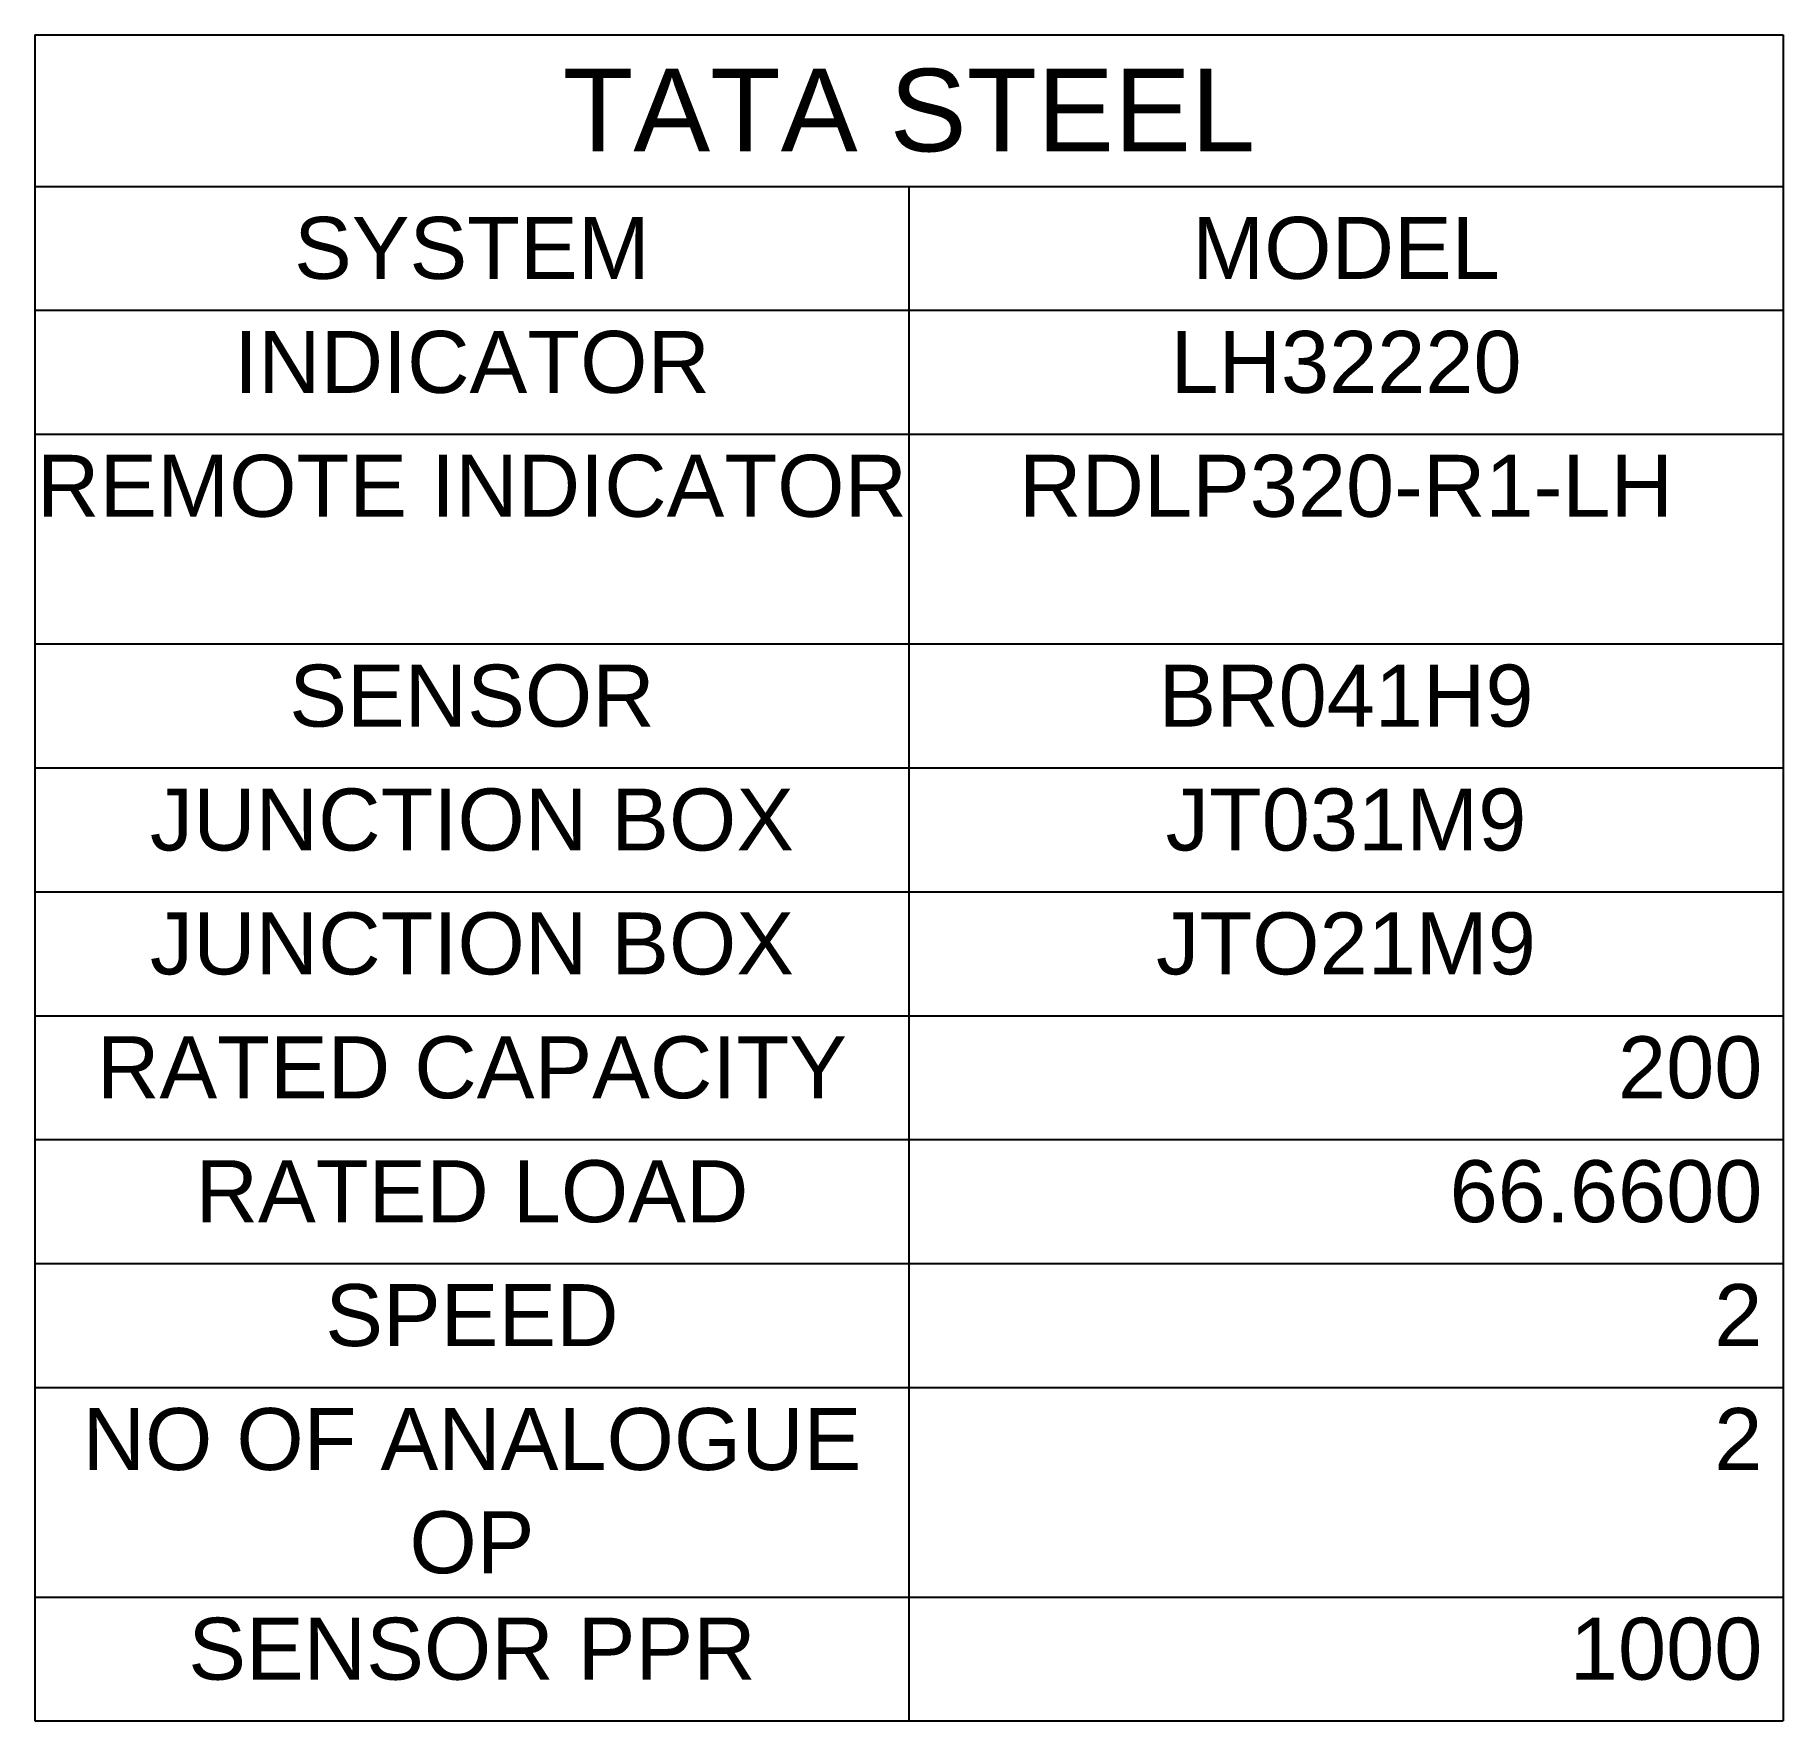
# Model space of a CAD drawing. Header units: millimetres. Extents: x 48 to 175, y 309 to 431.
import ezdxf

# ---------------------------------------------------------------- set-up
doc = ezdxf.new("R2010")
doc.units = ezdxf.units.MM
doc.styles.get("Standard").update_dxf_attribs({"font": 'arial.ttf'})

# ---------------------------------------------------------------- blocks, each defined once
blk = doc.blocks.new('*T1')
at = {"color": 0, "linetype": 'ByBlock', "lineweight": -2, "transparency": 16777216}
for p, q in [((0, 0), (127, 0)), ((0, 0), (0, -122.47)), ((127, 0), (127, -122.47)), ((0, -11), (127, -11)), ((63.5, -11), (63.5, -122.47)), ((0, -20), (127, -20)), ((0, -29), (127, -29)), ((0, -44.24), (127, -44.24)), ((0, -53.24), (127, -53.24)), ((0, -62.24), (127, -62.24)), ((0, -71.24), (127, -71.24)), ((0, -80.24), (127, -80.24)), ((0, -89.24), (127, -89.24)), ((0, -98.24), (127, -98.24)), ((0, -113.47), (127, -113.47)), ((0, -122.47), (127, -122.47))]:
    blk.add_line(p, q, dxfattribs=at)
at = {"color": 0, "transparency": 16777216}
for s, insert, char_height, width, attachment_point in [('TATA STEEL', (63.5, -5.5), 6, 124, 5), ('SYSTEM', (31.75, -15.5), 4.5, 60.5, 5), ('MODEL', (95.25, -15.5), 4.5, 60.5, 5), ('INDICATOR', (31.75, -21.5), 4.5, 60.5, 2), ('LH32220', (95.25, -21.5), 4.5, 60.5, 2), ('REMOTE INDICATOR', (31.75, -30.5), 4.5, 60.5, 2), ('RDLP320-R1-LH', (95.25, -30.5), 4.5, 60.5, 2), ('SENSOR', (31.75, -45.74), 4.5, 60.5, 2), ('BR041H9', (95.25, -45.74), 4.5, 60.5, 2), ('JUNCTION BOX', (31.75, -54.74), 4.5, 60.5, 2), ('JT031M9', (95.25, -54.74), 4.5, 60.5, 2), ('JUNCTION BOX', (31.75, -63.74), 4.5, 60.5, 2), ('JTO21M9', (95.25, -63.74), 4.5, 60.5, 2), ('RATED CAPACITY', (31.75, -72.74), 4.5, 60.5, 2), ('200', (125.5, -72.74), 4.5, 60.5, 3), ('RATED LOAD', (31.75, -81.74), 4.5, 60.5, 2), ('66.6600', (125.5, -81.74), 4.5, 60.5, 3), ('SPEED', (31.75, -90.74), 4.5, 60.5, 2), ('2', (125.5, -90.74), 4.5, 60.5, 3), ('NO OF ANALOGUE OP', (31.75, -99.74), 4.5, 60.5, 2), ('2', (125.5, -99.74), 4.5, 60.5, 3), ('SENSOR PPR', (31.75, -114.97), 4.5, 60.5, 2), ('1000', (125.5, -114.97), 4.5, 60.5, 3)]:
    blk.add_mtext(s, dxfattribs=dict(at, insert=insert, char_height=char_height, width=width, attachment_point=attachment_point))

msp = doc.modelspace()

# ---------------------------------------------------------------- block references
msp.add_blockref('*T1', (47.53, 431.42))

doc.saveas('drawing.dxf')
